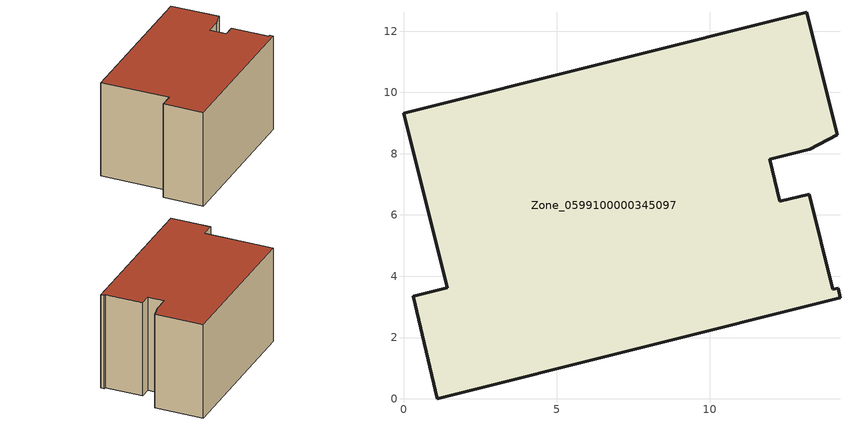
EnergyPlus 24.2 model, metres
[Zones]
Zone_0599100000345097
 floor ground (C_G): 13.24,6.68 14.02,3.57 14.19,3.61 14.25,3.3 1.1,0 0.32,3.34 1.43,3.62 0,9.32 13.16,12.62 14.16,8.62 13.26,8.15 11.95,7.82 12.29,6.45 z0
 wall outside (C_F): 1.43,3.62 0.32,3.34 1.1,0 14.25,3.3 14.19,3.61 14.02,3.57 13.24,6.68 12.29,6.45 11.95,7.82 13.26,8.15 14.16,8.62 13.16,12.62 0,9.32 1.43,3.62 z0:8.34
 roof outside (C_R): 14.16,8.62 13.16,12.62 0,9.32 1.43,3.62 0.32,3.34 1.1,0 14.25,3.3 14.19,3.61 14.02,3.57 13.24,6.68 12.29,6.45 11.95,7.82 13.26,8.15 z8.34
[BUILDING]
Pand.0599100000345097: North Axis=0; Terrain=City; Loads Convergence Tolerance Value=0.04; Temperature Convergence Tolerance Value=0.4; Solar Distribution=FullExterior; Maximum Number of Warmup Days=25; Minimum Number of Warmup Days=1
[Site:Location]
Rotterdam.The.Hague.AP_ZH_NLD Design_Conditions: Latitude=51.96; Longitude=4.45; Time Zone=1; Elevation=-4.5
[SITE:GROUNDTEMPERATURE:BUILDINGSURFACE]
18, 18, 18, 18, 18, 18, 18, 18, 18, 18, 18, 18
[MATERIAL] Thermal Absorptance=0.9; Solar Absorptance=0.7; Visible Absorptance=0.7
Name | Roughness | Thickness | Conductivity | Density | Specific Heat
G.TC.1992-2005 | MediumSmooth | 0.15 | 0.06 | 540 | 1210
F.TC.1992-2005 | Rough | 0.3 | 0.12 | 1920 | 840
R.TC.1992-2005 | MediumRough | 0.2 | 0.08 | 1500 | 1000
[CONSTRUCTION]
C_G: G.TC.1992-2005
C_F: F.TC.1992-2005
C_R: R.TC.1992-2005
[ZONE]
Zone_0599100000345097: Type=1; Multiplier=1; Ceiling Height=Autocalculate; Volume=Autocalculate; Floor Area=autocalculate; Part of Total Floor Area=Yes
[ZONEINFILTRATION:DESIGNFLOWRATE]
Infil_Zone_0599100000345097: Zone or ZoneList or Space or SpaceList=Zone_0599100000345097; Schedule=AlwaysOn; Design Flow Rate Calculation Method=Flow/Area; Flow Rate per Floor Area=0.0015; Constant Term Coefficient=1; Temperature Term Coefficient=0; Velocity Term Coefficient=0; Velocity Squared Term Coefficient=0
[HVACTEMPLATE:ZONE:IDEALLOADSAIRSYSTEM]
Zone_0599100000345097: Maximum Heating Supply Air Temperature=50; Minimum Cooling Supply Air Temperature=13; Maximum Heating Supply Air Humidity Ratio=0.0156; Minimum Cooling Supply Air Humidity Ratio=0.0077; Heating Limit=NoLimit; Cooling Limit=NoLimit; Dehumidification Control Type=ConstantSensibleHeatRatio; Cooling Sensible Heat Ratio=0.7; Dehumidification Setpoint=60; Humidification Control Type=None; Humidification Setpoint=30; Outdoor Air Method=None; Outdoor Air Flow Rate per Person=0.00944; Outdoor Air Flow Rate per Zone Floor Area=0; Outdoor Air Flow Rate per Zone=0; Demand Controlled Ventilation Type=None; Outdoor Air Economizer Type=NoEconomizer; Heat Recovery Type=None; Sensible Heat Recovery Effectiveness=0.7; Latent Heat Recovery Effectiveness=0.65
[ZONECONTROL:THERMOSTAT]
ThermostatControl_Zone_0599100000345097: Zone or ZoneList=Zone_0599100000345097; Control Type Schedule=DualSetpointControlType; Control 1=Thermostat_Zone_0599100000345097; Temperature Difference Between Cutout And Setpoint=0
[THERMOSTATSETPOINT:DUALSETPOINT]
Thermostat_Zone_0599100000345097: Heating Setpoint Temperature Schedule=HeatingSetpoint_Zone_0599100000345097; Cooling Setpoint Temperature Schedule=CoolingSetpoint_Zone_0599100000345097
[SCHEDULE:COMPACT]
HeatingSetpoint_Zone_0599100000345097: Through: 12/31, For: AllDays, Until: 24:00, 21
CoolingSetpoint_Zone_0599100000345097: Through: 12/31, For: AllDays, Until: 24:00, 24
DualSetpointControlType: Through: 12/31, For: AllDays, Until: 24:00, 4
AlwaysOn: Through: 12/31, For: AllDays, Until: 24:00, 1
